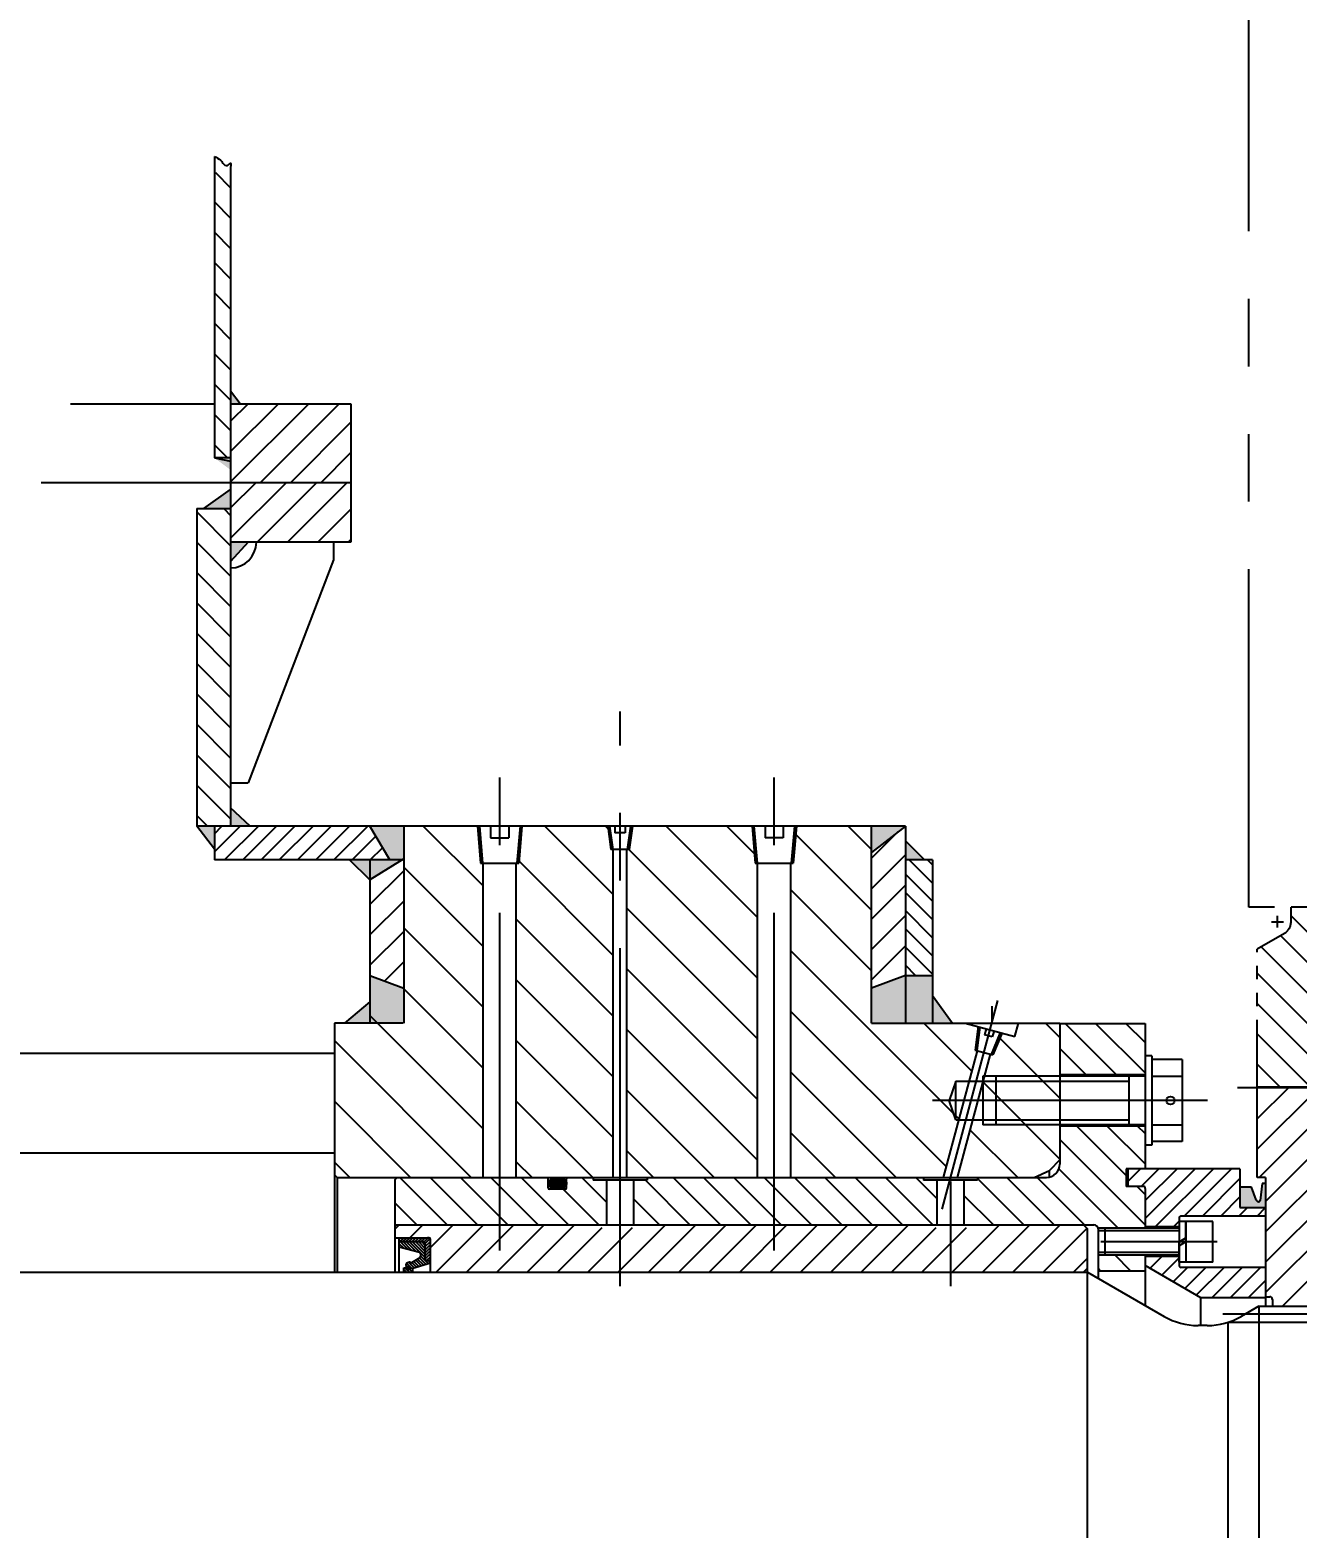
# Model space of a CAD drawing. Header units: millimetres. Extents: x 0 to 8400, y -2453 to 5940.
# Drawn here: x 4372 to 5309, y 3141 to 4249 of the extents above; entities that cross this region are included whole.
import ezdxf

# ---------------------------------------------------------------- set-up
doc = ezdxf.new("R2010")
doc.units = ezdxf.units.MM
doc.header["$LTSCALE"] = 200
for name, pattern in [('F', [0.75, 0.5, -0.25]), ('G', [2, 1.25, -0.25, 0.25, -0.25]), ('K', [2.5, 1.25, -0.25, 0.25, -0.25, 0.25, -0.25])]:
    doc.linetypes.add(name, pattern=pattern)
for name, color, linetype in [('01', 7, 'Continuous'), ('02', 1, 'Continuous'), ('04', 2, 'F'), ('05', 142, 'G'), ('07', 6, 'K'), ('08', 1, 'Continuous')]:
    doc.layers.add(name, color=color, linetype=linetype)
doc.styles.get("Standard").update_dxf_attribs({"font": 'isocp', "width": 0.707, "bigfont": 'intecad.shx'})
doc.dimstyles.new('INTE', dxfattribs={"dimscale": 20, "dimtxt": 3.5, "dimasz": 3, "dimexe": 3, "dimexo": 0, "dimgap": 1, "dimtad": 1, "dimdec": 3, "dimdsep": 46, "dimtxsty": 'Standard', "dimcen": 0, "dimclrd": 1, "dimclre": 1, "dimclrt": 3, "dimaunit": 1, "dimadec": 0, "dimazin": 0, "dimtfac": 1, "dimtdec": 3, "dimtmove": 0, "dimatfit": 0, "dimfxl": 1, "dimarcsym": 0})
pattern_1 = [(45, (-9.328, 264.614), (-11.22532, 11.22532), [])]

# ---------------------------------------------------------------- blocks, each defined once
blk = doc.blocks.new('*D33')
at = {"layer": '08', "color": 1, "lineweight": -2, "transparency": 16777216}
for p, q in [((1091.5, 3154.4), (1091.5, 5588.7)), ((7169.5, 3154.4), (7169.5, 5588.7)), ((7109.5, 5528.7), (1151.5, 5528.7))]:
    blk.add_line(p, q, dxfattribs=at)
at = {"layer": '08', "color": 1, "transparency": 16777216}
for points in [[(1151.5, 5538.7), (1151.5, 5518.7), (1091.5, 5528.7)], [(7109.5, 5538.7), (7109.5, 5518.7), (7169.5, 5528.7)]]:
    blk.add_solid(points, dxfattribs=at)
at = {"layer": 'DEFPOINTS', "color": 0, "transparency": 16777216}
for p in [(1091.5, 5528.7), (1091.5, 3154.4), (7169.5, 3154.4)]:
    blk.add_point(p, dxfattribs=at)
at = {"layer": '08', "color": 3, "transparency": 16777216, "insert": (4130.5, 5583.7), "char_height": 70, "attachment_point": 5}
blk.add_mtext('6078', dxfattribs=at)
blk = doc.blocks.new('ertr')
at = {"layer": '02', "linetype": 'Continuous'}
h = blk.add_hatch(dxfattribs=at)
h.set_pattern_fill('ANSI31', color=1, scale=5, angle=90, style=0)
h.set_pattern_definition([(135, (0, 7.99), (-11.22532, -11.22532), [])])
h.paths.add_polyline_path([(5341.3, 3262.1, -0.388879), (5360.3, 3279.4), (5492.4, 3279.4), (5492.4, 3335.4), (5360.6, 3335.4, -0.414214), (5352.6, 3343.4), (5314.2, 3343.4), (5314.2, 3332.7, -0.267949), (5309.2, 3324), (5289.2, 3312.4), (5289.2, 3210.1), (5336.8, 3210.1)])
h.paths.add_polyline_path([(5624.5, 3279.4, -0.388879), (5643.4, 3262.1), (5648, 3210.1), (5695.6, 3210.1), (5695.6, 3312.4), (5675.6, 3324, -0.267949), (5670.6, 3332.7), (5670.6, 3343.4), (5632.2, 3343.4, -0.414214), (5624.2, 3335.4), (5492.4, 3335.4), (5492.4, 3279.4)])
at = {"layer": '07', "color": 6, "linetype": 'K'}
for p, q in [((5624.2, 3338.9), (5624.2, 3348)), ((5628.7, 3343.4), (5619.6, 3343.4)), ((5336.8, 3210.1), (5336.8, 3214.4)), ((5349.5, 3210.1), (5349.5, 3201.9))]:
    blk.add_line(p, q, dxfattribs=at)
at = {"layer": '07', "color": 6, "linetype": 'K', "ltscale": 0.2}
for p, q in [((5304.2, 3328.3), (5304.2, 3337)), ((5352.6, 3343.4), (5314.2, 3343.4)), ((5314.2, 3332.7), (5314.2, 3343.4)), ((5352.6, 3343.4), (5352.6, 3343.4)), ((5632.2, 3343.4), (5632.2, 3343.4)), ((5632.2, 3343.4), (5670.6, 3343.4)), ((5670.6, 3332.7), (5670.6, 3343.4)), ((5680.6, 3328.3), (5680.6, 3337)), ((5299.8, 3332.7), (5308.5, 3332.7)), ((5360.6, 3335.4), (5624.2, 3335.4)), ((5684.9, 3332.7), (5676.2, 3332.7)), ((5309.2, 3324), (5289.2, 3312.4)), ((5675.6, 3324), (5695.6, 3312.4)), ((5289.2, 3210.1), (5289.2, 3312.4)), ((5695.6, 3210.1), (5695.6, 3312.4)), ((5360.3, 3279.4), (5624.5, 3279.4)), ((5336.8, 3210.1), (5341.3, 3262.1)), ((5648, 3210.1), (5643.4, 3262.1)), ((5344.5, 3215.9), (5341.9, 3215.9)), ((5640.3, 3215.9), (5642.9, 3215.9)), ((5336.8, 3210.1), (5289.2, 3210.1)), ((5349.5, 3210.1), (5349.5, 3210.9)), ((5349.5, 3210.1), (5351.2, 3190.1)), ((5349.5, 3210.1), (5351.2, 3190.1)), ((5635.3, 3210.1), (5633.5, 3190.1)), ((5635.3, 3210.1), (5635.3, 3210.9)), ((5648, 3210.1), (5695.6, 3210.1)), ((5370.2, 3172.7), (5614.6, 3172.7))]:
    blk.add_line(p, q, dxfattribs=at)
for centre, radius, start, end in [((5360.6, 3343.4), 8, 180, 270), ((5624.2, 3343.4), 8, 270, 0), ((5304.2, 3332.7), 10, 300, 0), ((5680.6, 3332.7), 10, 180, 240), ((5360.3, 3260.4), 19, 90, 175), ((5624.5, 3260.4), 19, 5, 90), ((5341.9, 3210.9), 5, 90, 175), ((5344.5, 3210.9), 5, 0, 90), ((5640.3, 3210.9), 5, 90, 180), ((5642.9, 3210.9), 5, 5, 90), ((5370.2, 3191.7), 19, 185, 270), ((5370.2, 3191.7), 19, 185, 270), ((5614.6, 3191.7), 19, 270, 355)]:
    blk.add_arc(centre, radius, start, end, dxfattribs=at)
blk = doc.blocks.new('*U25')
at = {"layer": '01'}
for p, q in [((-15.1, 5), (-15.1, 0)), ((0, 5), (-15.1, 5)), ((-15.1, 0), (0, 0)), ((0, 0), (-2.9, 5)), ((0, 5), (2.9, 0)), ((0, 5), (15.1, 5)), ((15.1, 0), (0, 0)), ((15.1, 5), (15.1, 0))]:
    blk.add_line(p, q, dxfattribs=at)
at = {"layer": '05'}
blk.add_line((0, 7.1), (0, -2.1), dxfattribs=at)

msp = doc.modelspace()

# ---------------------------------------------------------------- hatches: boundary and pattern name
at = {"layer": '01', "linetype": 'Continuous'}
h = msp.add_hatch(color=7, dxfattribs=at)
h.paths.add_polyline_path([(4520.5495, 3981.7492), (4527.6938, 3972.5123), (4520.5495, 3972.5123)])
h.paths.add_polyline_path([(4508.5495, 3932.5123), (4520.5495, 3932.5123), (4520.5495, 3923.5148)])
for points in [[(4520.5495, 3909.0118), (4520.5495, 3895.0123), (4500.7476, 3895.0123)], [(4520.5495, 3870.0123), (4533.5602, 3870.0123), (4520.5495, 3855.8871)], [(4520.5495, 3673.5514), (4534.9487, 3660.0123), (4520.5495, 3660.0123)], [(4495.5495, 3660.0123), (4508.5495, 3660.0123), (4508.5495, 3642.9544)], [(4638.2223, 3635.0123), (4647.1416, 3635.0123), (4648.5495, 3635.8945), (4648.5495, 3660.0123), (4623.5495, 3660.0123)], [(5019.5495, 3660.0123), (4994.5495, 3640.605), (4994.5495, 3660.0123)], [(5033.7406, 3635.0123), (5019.5495, 3635.0123), (5019.5495, 3649.22)], [(4623.5495, 3514.2623), (4648.5495, 3514.2623), (4648.5495, 3540.0123), (4623.5495, 3549.5123)], [(4604.8684, 3514.2623), (4623.5495, 3514.2623), (4623.5495, 3529.9683)]]:
    msp.add_hatch(color=7, dxfattribs=at).paths.add_polyline_path(points)
h = msp.add_hatch(color=7, dxfattribs=at)
h.paths.add_polyline_path([(4623.5495, 3620.2283), (4647.1416, 3635.0123), (4623.5495, 3635.0123)])
h.paths.add_polyline_path([(4623.5495, 3635.0123), (4608.5516, 3635.0123), (4623.5495, 3620.2283)])
h = msp.add_hatch(color=7, dxfattribs=at)
h.paths.add_polyline_path([(5019.5495, 3514.2623), (5039.5495, 3514.2623), (5039.5495, 3549.5123), (5019.5495, 3549.5123)])
h.paths.add_polyline_path([(4994.5495, 3514.2623), (5019.5495, 3514.2623), (5019.5495, 3549.5123), (4994.5495, 3540.0123)])
h.paths.add_polyline_path([(5039.5495, 3514.2623), (5054.5544, 3514.2623), (5039.5495, 3534.751)])
h = msp.add_hatch(color=7, dxfattribs=at)
edge = h.paths.add_edge_path()
edge.add_ellipse((4762.2495, 3395.7123), major_axis=(-6.8, 0), ratio=0.632352941, start_angle=0, end_angle=360)
at = {"layer": '01'}
for points in [[(5275.6891, 3393.0097), (5267.0495, 3393.0097), (5267.0495, 3377.7623), (5286.0495, 3377.7623), (5286.0495, 3395.5316), (5283.4954, 3395.5316), (5281.9176, 3383.0142, -0.439073757), (5280.7175, 3382.1611), (5280.4207, 3382.2242, -0.263455117), (5278.9452, 3383.5307)], [(4650.9068, 3333.3641, 1), (4653.5688, 3333.3641, 1)]]:
    msp.add_hatch(color=256, dxfattribs=at).paths.add_polyline_path(points)
at = {"layer": '02', "linetype": 'Continuous'}
h = msp.add_hatch(dxfattribs=at)
h.set_pattern_fill('LINE', color=1, scale=5, angle=135, style=0)
h.set_pattern_definition([(135, (-3037.576, 667.095), (-11.22532, -11.22532), [])])
h.paths.add_polyline_path([(4520.5495, 4143.5123), (4508.5495, 4143.5123), (4508.5495, 3932.5123), (4520.5495, 3932.5123)])
h = msp.add_hatch(dxfattribs=at)
h.set_pattern_fill('LINE', color=1, scale=5, angle=45, style=0)
h.set_pattern_definition([(45, (-3037.576, 667.095), (-11.22532, 11.22532), [])])
h.paths.add_polyline_path([(4609.5495, 3914.0123), (4609.5495, 3972.5123), (4520.5495, 3972.5123), (4520.5495, 3914.0123)])
h = msp.add_hatch(dxfattribs=at)
h.set_pattern_fill('LINE', color=1, scale=5, angle=45, style=0)
h.set_pattern_definition([(45, (8311.955, -3830.354), (-11.22532, 11.22532), [])])
h.paths.add_polyline_path([(4520.5495, 3914.0123), (4520.5495, 3870.0123), (4609.5495, 3870.0123), (4609.5495, 3914.0123)])
h = msp.add_hatch(dxfattribs=at)
h.set_pattern_fill('LINE', color=1, scale=5, angle=135, style=0)
h.set_pattern_definition([(135, (8311.955, -3830.354), (-11.22532, -11.22532), [])])
h.paths.add_polyline_path([(4495.5495, 3660.0123), (4520.5495, 3660.0123), (4520.5495, 3895.0123), (4495.5495, 3895.0123)])
at = {"layer": '02'}
h = msp.add_hatch(dxfattribs=at)
h.set_pattern_fill('LINE', color=256, scale=3, angle=45, style=0)
h.set_pattern_definition([(45, (8311.955, -3830.354), (-6.735192, 6.735192), [])])
h.paths.add_polyline_path([(4638.2223, 3635.0123), (4623.5495, 3660.0123), (4508.5495, 3660.0123), (4508.5495, 3635.0123)])
h = msp.add_hatch(dxfattribs=at)
h.set_pattern_fill('LINE', color=256, scale=10, angle=135, style=0)
h.set_pattern_definition([(135, (1886.64, -837.623), (-22.45064, -22.45064), [])])
h.paths.add_polyline_path([(4910.2995, 3632.6336), (4908.4585, 3632.6336), (4906.1662, 3660.0123), (4817.6829, 3660.0123), (4815.3905, 3642.6336), (4813.5495, 3642.6336), (4813.5495, 3400.0123), (4910.2995, 3400.0123)])
h.paths.add_polyline_path([(4803.5495, 3642.6336), (4801.7085, 3642.6336), (4799.4162, 3660.0123), (4735.9329, 3660.0123), (4733.6405, 3632.6336), (4731.7995, 3632.6336), (4731.7995, 3400.0123), (4803.5495, 3400.0123)])
h.paths.add_polyline_path([(4707.2995, 3632.6336), (4705.4585, 3632.6336), (4703.1662, 3660.0123), (4648.5495, 3660.0123), (4648.5495, 3584.0123), (4648.5495, 3540.0123), (4623.5495, 3549.5123), (4623.5495, 3514.2623), (4597.2495, 3514.2623), (4597.2495, 3402.0123), (4599.2495, 3400.0123), (4707.2995, 3400.0123)])
h.paths.add_polyline_path([(5072.9043, 3493.8523), (5071.126, 3494.3288), (5073.4097, 3511.7086), (5063.8793, 3514.2623), (4994.5495, 3514.2623), (4994.5495, 3584.0123), (4994.5495, 3660.0123), (4938.9329, 3660.0123), (4936.6405, 3632.6336), (4934.7995, 3632.6336), (4934.7995, 3400.0123), (5047.76, 3400.0123)])
h.paths.add_polyline_path([(5133.8495, 3514.2623), (5103.2198, 3514.2623), (5100.5845, 3504.4272), (5091.054, 3506.9808), (5084.3419, 3490.7877), (5082.5636, 3491.2642), (5058.1127, 3400.0123), (5114.8495, 3400.0123), (5126.092, 3405.2547), (5133.8495, 3413.0123)])
h.paths.add_polyline_path([(5091.054, 3506.9808), (5089.7884, 3507.32), (5082.9287, 3491.1663), (5084.3419, 3490.7877)], flags=16)
h.paths.add_polyline_path([(5074.6754, 3511.3695), (5073.4097, 3511.7086), (5071.126, 3494.3288), (5072.5392, 3493.9502)], flags=17)
h.paths.add_polyline_path([(4907.4765, 3660.0123), (4906.1662, 3660.0123), (4908.4585, 3632.6336), (4909.9215, 3632.6336)], flags=17)
h.paths.add_polyline_path([(4938.9329, 3660.0123), (4937.6226, 3660.0123), (4935.1775, 3632.6336), (4936.6405, 3632.6336)], flags=16)
h.paths.add_polyline_path([(4800.7265, 3660.0123), (4799.4162, 3660.0123), (4801.7085, 3642.6336), (4803.1715, 3642.6336)], flags=17)
h.paths.add_polyline_path([(4817.6829, 3660.0123), (4816.3726, 3660.0123), (4813.9275, 3642.6336), (4815.3905, 3642.6336)])
h.paths.add_polyline_path([(4735.9329, 3660.0123), (4734.6226, 3660.0123), (4732.1775, 3632.6336), (4733.6405, 3632.6336)], flags=16)
h.paths.add_polyline_path([(4704.4765, 3660.0123), (4703.1662, 3660.0123), (4705.4585, 3632.6336), (4706.9215, 3632.6336)], flags=17)
at = {"layer": '02', "linetype": 'Continuous'}
h = msp.add_hatch(dxfattribs=at)
h.set_pattern_fill('LINE', color=1, scale=5, angle=45, style=0)
h.set_pattern_definition([(45, (246.13, -79.498), (-11.22532, 11.22532), [])])
h.paths.add_polyline_path([(5019.5495, 3660.0123), (4994.5495, 3640.605), (4994.5495, 3540.0123), (5019.5495, 3549.5123)])
h.paths.add_polyline_path([(4648.5495, 3635.0123), (4647.1416, 3635.0123), (4623.5495, 3620.2283), (4623.5495, 3549.5123), (4648.5495, 3540.0123)])
at = {"layer": '02'}
h = msp.add_hatch(dxfattribs=at)
h.set_pattern_fill('LINE', color=256, scale=3, angle=135, style=0)
h.set_pattern_definition([(135, (8311.955, -3830.354), (-6.735192, -6.735192), [])])
h.paths.add_polyline_path([(5019.5495, 3635.0123), (5039.5495, 3635.0123), (5039.5495, 3549.5123), (5019.5495, 3549.5123)])
h.paths.add_polyline_path([(5019.5495, 2704.5123), (5039.5495, 2704.5123), (5039.5495, 2619.0123), (5019.5495, 2619.0123)])
at = {"layer": '02', "linetype": 'Continuous'}
h = msp.add_hatch(dxfattribs=at)
h.set_pattern_fill('LINE', color=1, scale=5, angle=135, style=0)
h.set_pattern_definition([(135, (-9.328, 264.614), (-11.22532, -11.22532), [])])
h.paths.add_polyline_path([(5042.9363, 2889.0123), (4818.5495, 2889.0123), (4818.5495, 2856.0123), (4828.5495, 2856.0123), (4828.5495, 2854.0123), (5032.9363, 2854.0123), (5032.9363, 2856.0123), (5042.9363, 2856.0123)])
h.paths.add_polyline_path([(4798.5495, 2889.0123), (4642.2495, 2889.0123), (4642.2495, 2855.5123), (4643.7495, 2854.0123), (4754.4495, 2854.0123), (4755.4495, 2855.0123), (4755.4495, 2861.6123, -0.414213562), (4756.4495, 2862.6123), (4768.0495, 2862.6123, -0.414213562), (4769.0495, 2861.6123), (4769.0495, 2855.0123), (4770.0495, 2854.0123), (4788.5495, 2854.0123), (4788.5495, 2856.0123), (4798.5495, 2856.0123)])
h.paths.add_polyline_path([(5114.8495, 2889.0123), (5062.9363, 2889.0123), (5062.9363, 2856.0123), (5072.9363, 2856.0123), (5072.9363, 2854.0123), (5114.8495, 2854.0123)])
h.paths.add_polyline_path([(5196.8495, 2847.5123), (5182.8495, 2847.5123), (5182.8495, 2860.5123), (5184.0495, 2860.5123), (5195.5495, 2860.5123, 0.414213562), (5197.0495, 2862.0123), (5197.0495, 2891.5123), (5167.0495, 2891.5123), (5162.0076, 2891.5123, -0.365977382), (5159.0495, 2889.0123), (5133.8495, 2889.0123), (5133.8495, 2816.0123), (5196.8495, 2816.0123)])
h.paths.add_polyline_path([(5196.8495, 2778.0123), (5133.8495, 2778.0123), (5133.8495, 2740.0123), (5196.8495, 2740.0123)])
h.paths.add_polyline_path([(5133.8495, 2889.0123), (5126.092, 2889.0123), (5126.092, 2853.7576, -0.349419389), (5133.8495, 2844.0123)])
h.paths.add_polyline_path([(5126.092, 2889.0123), (5114.8495, 2889.0123), (5114.8495, 2854.0123), (5123.8495, 2854.0123, -0.056601935), (5126.092, 2853.7576)])
h.paths.add_polyline_path([(5114.8495, 3400.0123), (5072.9363, 3400.0123), (5072.9363, 3398.0123), (5062.9363, 3398.0123), (5062.9363, 3365.0123), (5114.8495, 3365.0123)])
h.paths.add_polyline_path([(5197.0495, 3392.0123, 0.414213562), (5195.5495, 3393.5123), (5184.0495, 3393.5123), (5182.8495, 3393.5123), (5182.8495, 3406.5123), (5196.8495, 3406.5123), (5196.8495, 3438.0123), (5133.8495, 3438.0123), (5133.8495, 3410.0123), (5133.8495, 3365.0123), (5159.0495, 3365.0123, -0.365977382), (5162.0076, 3362.5123), (5167.0495, 3362.5123), (5197.0495, 3362.5123)])
h.paths.add_polyline_path([(5196.8495, 3514.0123), (5133.8495, 3514.0123), (5133.8495, 3476.0123), (5196.8495, 3476.0123), (5196.8495, 3490.0123)])
h.paths.add_polyline_path([(5042.9363, 3398.0123), (5032.9363, 3398.0123), (5032.9363, 3400.0123), (4922.5495, 3400.0123), (4922.5495, 3365.0123), (5042.9363, 3365.0123)])
h.paths.add_polyline_path([(4922.5495, 3400.0123), (4828.5495, 3400.0123), (4828.5495, 3398.0123), (4818.5495, 3398.0123), (4818.5495, 3365.0123), (4922.5495, 3365.0123)])
h.paths.add_polyline_path([(4798.5495, 3398.0123), (4788.5495, 3398.0123), (4788.5495, 3400.0123), (4770.0495, 3400.0123), (4769.0495, 3399.0123), (4769.0495, 3392.4123, -0.414213562), (4768.0495, 3391.4123), (4756.4495, 3391.4123, -0.414213562), (4755.4495, 3392.4123), (4755.4495, 3399.0123), (4754.4495, 3400.0123), (4719.5495, 3400.0123), (4719.5495, 3365.0123), (4798.5495, 3365.0123)])
h.paths.add_polyline_path([(4719.5495, 3400.0123), (4643.7495, 3400.0123), (4642.2495, 3398.5123), (4642.2495, 3365.0123), (4719.5495, 3365.0123)])
h.paths.add_polyline_path([(5133.8495, 3410.0123, -0.349419389), (5126.092, 3400.267), (5126.092, 3365.0123), (5133.8495, 3365.0123)])
h.paths.add_polyline_path([(5126.092, 3400.267, -0.056601935), (5123.8495, 3400.0123), (5114.8495, 3400.0123), (5114.8495, 3365.0123), (5126.092, 3365.0123)])
h.paths.add_polyline_path([(5197.0495, 3342.5123), (5167.0495, 3342.5123), (5162.0495, 3342.5123), (5162.0495, 3331.0123), (5197.0495, 3331.0123)])
h.paths.add_polyline_path([(5197.0495, 2923.0123), (5162.0495, 2923.0123), (5162.0495, 2911.5123), (5167.0495, 2911.5123), (5197.0495, 2911.5123)])
h = msp.add_hatch(dxfattribs=at)
h.set_pattern_fill('LINE', color=1, scale=5, angle=45, style=0)
h.set_pattern_definition(pattern_1)
h.paths.add_polyline_path([(5483.0495, 3304.8123), (5483.0495, 3397.4123), (5350.928, 3397.4123, -0.388878732), (5332.0003, 3414.7563), (5327.4548, 3466.7123), (5279.8495, 3466.7123), (5279.8495, 3400.0123), (5286.0495, 3400.0123), (5286.0495, 3309.8123), (5289.0495, 3309.8123, -0.414213562), (5291.0495, 3307.8123), (5291.0495, 3304.8123)])
h.paths.add_polyline_path([(5635.0495, 3304.8123), (5635.0495, 3307.8123, -0.414213562), (5637.0495, 3309.8123), (5650.0495, 3309.8123), (5650.0495, 3315.5123), (5680.0495, 3315.5123), (5680.0495, 3400.0123), (5686.2495, 3400.0123), (5686.2495, 3466.7123), (5638.6443, 3466.7123), (5634.0987, 3414.7563, -0.388878732), (5615.171, 3397.4123), (5483.0495, 3397.4123), (5483.0495, 3328.3201), (5483.0495, 3304.8123)])
h.paths.add_polyline_path([(5483.0495, 2949.2123), (5483.0495, 2856.6123), (5615.171, 2856.6123, -0.388878732), (5634.0987, 2839.2682), (5638.6495, 2787.2523), (5665.2977, 2787.2523), (5680.4111, 2854.0123), (5680.0495, 2854.0123), (5680.0495, 2938.5123), (5650.0495, 2938.5123), (5650.0495, 2944.2123), (5637.0495, 2944.2123, -0.414213562), (5635.0495, 2946.2123), (5635.0495, 2949.2123)])
h.paths.add_polyline_path([(5291.0495, 2949.2123), (5291.0495, 2946.2123, -0.414213562), (5289.0495, 2944.2123), (5286.0495, 2944.2123), (5286.0495, 2854.0123), (5281.0495, 2854.0123), (5281.0495, 2787.2523), (5327.4495, 2787.2523), (5332.0003, 2839.2682, -0.388878732), (5350.928, 2856.6123), (5483.0495, 2856.6123), (5483.0495, 2949.2123)])
at = {"layer": '02'}
h = msp.add_hatch(dxfattribs=at)
h.set_pattern_fill('LINE', color=256, scale=3, angle=45, style=0)
h.set_pattern_definition([(45, (-9.328, 264.614), (-6.735192, 6.735192), [])])
h.paths.add_polyline_path([(5267.0495, 3406.5123), (5184.0495, 3406.5123), (5184.0495, 3393.5123), (5195.5495, 3393.5123, -0.414213562), (5197.0495, 3392.0123), (5197.0495, 3363.5123), (5222.0495, 3363.5123), (5222.0495, 3367.6123), (5222.0495, 3370.0123, -0.414213561), (5223.5495, 3371.5123), (5286.0495, 3371.5123), (5286.0495, 3377.7623), (5267.0495, 3377.7623)])
h.paths.add_polyline_path([(5286.0495, 3333.5123), (5223.5495, 3333.5123, -0.414213562), (5222.0495, 3335.0123), (5222.0495, 3341.5123), (5197.0495, 3341.5123), (5197.0495, 3335.0123), (5238.0495, 3311.0123), (5286.0495, 3311.0123)])
at = {"layer": '02', "linetype": 'Continuous'}
h = msp.add_hatch(dxfattribs=at)
h.set_pattern_fill('LINE', color=1, scale=5, angle=45, style=0)
h.set_pattern_definition(pattern_1)
h.paths.add_polyline_path([(5052.9363, 3330.0123), (5052.9363, 3363.0123), (5032.9363, 3363.0123), (5032.9363, 3365.0123), (4828.5495, 3365.0123), (4828.5495, 3363.0123), (4808.5495, 3363.0123), (4808.5495, 3330.0123)])
h.paths.add_polyline_path([(5072.9363, 3363.0123), (5052.9363, 3363.0123), (5052.9363, 3330.0123), (5114.8495, 3330.0123), (5114.8495, 3365.0123), (5072.9363, 3365.0123)])
h.paths.add_polyline_path([(5126.092, 3365.0123), (5114.8495, 3365.0123), (5114.8495, 3330.0123), (5126.092, 3330.0123)])
h.paths.add_polyline_path([(5133.8495, 3365.0123), (5126.092, 3365.0123), (5126.092, 3330.0123), (5133.8495, 3330.0123)])
h.paths.add_polyline_path([(5133.8495, 3330.0123), (5151.2495, 3330.0123), (5154.2495, 3333.0123), (5154.2495, 3362.0123), (5151.2495, 3365.0123), (5133.8495, 3365.0123)])
h.paths.add_polyline_path([(4808.5495, 3330.0123), (4808.5495, 3363.0123), (4788.5495, 3363.0123), (4788.5495, 3365.0123), (4645.2495, 3365.0123), (4642.2495, 3362.0123), (4642.2495, 3355.5123), (4667.2495, 3355.5123, -0.414213562), (4668.2495, 3354.5123), (4668.2495, 3330.0123)])
h.paths.add_polyline_path([(4788.5495, 2889.0123), (4788.5495, 2891.0123), (4808.5495, 2891.0123), (4808.5495, 2924.0123), (4668.2495, 2924.0123), (4668.2495, 2899.5123, -0.414213562), (4667.2495, 2898.5123), (4642.2495, 2898.5123), (4642.2495, 2892.0123), (4645.2495, 2889.0123)])
h.paths.add_polyline_path([(5032.9363, 2889.0123), (5032.9363, 2891.0123), (5052.9363, 2891.0123), (5052.9363, 2924.0123), (4808.5495, 2924.0123), (4808.5495, 2891.0123), (4828.5495, 2891.0123), (4828.5495, 2889.0123)])
h.paths.add_polyline_path([(5114.8495, 2889.0123), (5114.8495, 2924.0123), (5052.9363, 2924.0123), (5052.9363, 2891.0123), (5072.9363, 2891.0123), (5072.9363, 2889.0123)])
h.paths.add_polyline_path([(5154.2495, 2921.0123), (5151.2495, 2924.0123), (5133.8495, 2924.0123), (5133.8495, 2889.0123), (5151.2495, 2889.0123), (5154.2495, 2892.0123)])
h.paths.add_polyline_path([(5133.8495, 2924.0123), (5126.092, 2924.0123), (5126.092, 2889.0123), (5133.8495, 2889.0123)])
h.paths.add_polyline_path([(5114.8495, 2889.0123), (5126.092, 2889.0123), (5126.092, 2924.0123), (5114.8495, 2924.0123)])
h = msp.add_hatch(dxfattribs=at)
h.set_pattern_fill('LINE', color=1, scale=0.5, angle=45, style=0)
h.set_pattern_definition([(45, (-9.3281, 264.6141), (-1.122532, 1.122532), [])])
h.paths.add_polyline_path([(4664.2112, 3351.5902), (4664.2112, 3339.5559, 0.414213562), (4665.2112, 3338.5559), (4668.2495, 3338.5559), (4668.2495, 3353.5123, 0.414213562), (4666.2495, 3355.5123), (4645.2495, 3355.5123), (4645.2495, 3353.5902, 0.414213562), (4646.2495, 3352.5902), (4663.2112, 3352.5902, -0.414213562)])
h = msp.add_hatch(dxfattribs=at)
h.set_pattern_fill('LINE', color=1, scale=0.5, angle=135, style=0)
h.set_pattern_definition([(135, (-9.3281, 264.6141), (-1.122532, -1.122532), [])])
h.paths.add_polyline_path([(4668.2495, 3338.5559), (4665.2112, 3338.5559, -0.414213562), (4664.2112, 3339.5559), (4664.2112, 3351.5902, 0.414213562), (4663.2112, 3352.5902), (4646.2495, 3352.5902, -0.414213562), (4645.2495, 3353.5902), (4645.2495, 3348.7745), (4660.1124, 3344.8753, -0.34091537), (4660.8586, 3343.9081), (4660.8586, 3341.4873, -0.260798361), (4660.3816, 3340.635), (4654.4151, 3336.9741, -0.271071401), (4653.9102, 3336.9636), (4653.2351, 3337.3399, 0.221735046), (4652.8135, 3337.3703), (4650.7065, 3336.5668, 0.311113521), (4650.0628, 3335.6324), (4650.0628, 3335.5436, 0.206939855), (4650.3778, 3334.815), (4650.3871, 3334.8063, -0.289561382), (4650.6541, 3333.7716), (4650.5916, 3333.3021), (4648.5897, 3333.3021), (4648.5897, 3332.7467), (4648.5897, 3330.0123), (4655.125, 3330.0123), (4655.125, 3332.4293, -0.29061118), (4655.4123, 3332.8818), (4668.2495, 3337.0189)])

# ---------------------------------------------------------------- linework, layer by layer
msp.add_line((5327.4495, 3466.7723), (5279.8495, 3466.7723))
at = {"layer": '01', "color": 7, "linetype": 'Continuous'}
for p, q in [((4508.5495, 4155.5123), (4508.5495, 3932.5123)), ((4520.5495, 4143.5123), (4520.5495, 3660.0123)), ((4527.6938, 3972.5123), (4520.5495, 3981.7492)), ((4402.0391, 3972.5123), (4508.5495, 3972.5123)), ((4520.5495, 3972.5123), (4609.5495, 3972.5123)), ((4609.5495, 3972.5123), (4609.5495, 3870.0123)), ((4508.5495, 3932.5123), (4520.5495, 3930.0148)), ((4520.5495, 3932.5123), (4508.5495, 3932.5123)), ((4609.5495, 3914.0123), (4380.3737, 3914.0123)), ((4500.7476, 3895.0123), (4520.5495, 3909.0118)), ((4495.5495, 3895.0123), (4495.5495, 3660.0123)), ((4495.5495, 3895.0123), (4520.5495, 3895.0123)), ((4609.5495, 3870.0123), (4520.5495, 3870.0123)), ((4533.5602, 3870.0123), (4520.5495, 3855.8871)), ((4596.5495, 3870.0123), (4596.5495, 3857.0123)), ((4596.5495, 3857.0123), (4533.5495, 3692.0123)), ((4520.5495, 3692.0123), (4533.5495, 3692.0123)), ((4534.9487, 3660.0123), (4520.5495, 3673.5514)), ((5019.5495, 3660.0123), (4495.5495, 3660.0123)), ((4508.5495, 3642.9544), (4495.5495, 3660.0123)), ((4508.5495, 3660.0123), (4508.5495, 3635.0123)), ((4638.2223, 3635.0123), (4623.5495, 3660.0123)), ((4648.5495, 3660.0123), (4648.5495, 3514.2623)), ((4703.1662, 3660.0123), (4705.4585, 3632.6336)), ((4735.9329, 3660.0123), (4733.6405, 3632.6336)), ((4799.4162, 3660.0123), (4801.7085, 3642.6336)), ((4817.6829, 3660.0123), (4815.3905, 3642.6336)), ((4906.1662, 3660.0123), (4908.4585, 3632.6336)), ((4938.9329, 3660.0123), (4936.6405, 3632.6336)), ((4994.5495, 3514.2623), (4994.5495, 3660.0123)), ((5019.5495, 3660.0123), (4994.5495, 3640.605)), ((5019.5495, 3660.0123), (5019.5495, 3514.2623)), ((5033.7406, 3635.0123), (5019.5495, 3649.22)), ((4648.5495, 3635.8945), (4623.5495, 3620.2283)), ((4815.3905, 3642.6336), (4801.7085, 3642.6336)), ((4803.5495, 3400.0123), (4803.5495, 3642.6336)), ((4813.5495, 3400.0123), (4813.5495, 3642.6336)), ((4648.5495, 3635.0123), (4508.5495, 3635.0123)), ((4623.5495, 3620.2283), (4608.5516, 3635.0123)), ((4623.5495, 3635.0123), (4623.5495, 3514.2623)), ((4705.4585, 3632.6336), (4733.6405, 3632.6336)), ((4707.2995, 3400.0123), (4707.2995, 3632.6336)), ((4731.7995, 3400.0123), (4731.7995, 3632.6336)), ((4908.4585, 3632.6336), (4936.6405, 3632.6336)), ((4910.2995, 3400.0123), (4910.2995, 3632.6336)), ((4934.7995, 3400.0123), (4934.7995, 3632.6336)), ((5039.5495, 3635.0123), (5019.5495, 3635.0123)), ((5039.5495, 3635.0123), (5039.5495, 3514.2623)), ((4623.5495, 3549.5123), (4648.5495, 3540.0123)), ((5019.5495, 3549.5123), (4994.5495, 3540.0123)), ((5019.5495, 3549.5123), (5039.5495, 3549.5123)), ((4623.5495, 3529.9683), (4604.8684, 3514.2623)), ((5039.5495, 3534.751), (5054.5544, 3514.2623)), ((4597.2495, 3514.2623), (4597.2495, 3330.0123)), ((4648.0495, 3514.2623), (4597.2495, 3514.2623)), ((4994.5495, 3514.2623), (5133.8495, 3514.2623)), ((5063.8793, 3514.2623), (5100.5845, 3504.4272)), ((5100.5845, 3504.4272), (5103.2198, 3514.2623)), ((5133.8495, 3514.2623), (5133.8495, 3475.0123)), ((5073.4097, 3511.7086), (5071.126, 3494.3288)), ((5091.054, 3506.9808), (5084.3419, 3490.7877)), ((4302.2495, 3492.0356), (4597.2495, 3492.0356)), ((5047.76, 3400.0123), (5072.9043, 3493.8523)), ((5058.1127, 3400.0123), (5082.5636, 3491.2642)), ((5071.126, 3494.3288), (5084.3419, 3490.7877)), ((5279.8495, 3400.0123), (5279.8495, 3474.7023)), ((5133.8495, 3439.0123), (5133.8495, 3410.0123)), ((4302.2495, 3418.3986), (4597.2495, 3418.3986)), ((5114.8495, 3400.0123), (5126.092, 3405.2547)), ((5133.8495, 3413.0123), (5126.092, 3405.2547)), ((5126.092, 3400.267), (5126.092, 3405.2547)), ((5267.0495, 3406.5123), (5267.0495, 3377.7623)), ((4597.2495, 3402.0123), (4599.2495, 3400.0123)), ((4599.2495, 3400.0123), (5123.8495, 3400.0123)), ((4599.2495, 3400.0123), (4599.2495, 3330.0123)), ((4642.2495, 3330.0123), (4642.2495, 3398.5123)), ((4754.4495, 3400.0123), (4755.4495, 3399.0123)), ((4755.4495, 3392.4123), (4755.4495, 3399.0123)), ((4770.0495, 3400.0123), (4769.0495, 3399.0123)), ((4769.0495, 3392.4123), (4769.0495, 3399.0123)), ((4788.5495, 3400.0123), (4788.5495, 3398.0123)), ((4828.5495, 3398.0123), (4788.5495, 3398.0123)), ((4798.5495, 3398.0123), (4798.5495, 3365.0123)), ((4818.5495, 3398.0123), (4818.5495, 3365.0123)), ((4828.5495, 3400.0123), (4828.5495, 3398.0123)), ((5032.9363, 3400.0123), (5032.9363, 3398.0123)), ((5072.9363, 3398.0123), (5032.9363, 3398.0123)), ((5042.9363, 3398.0123), (5042.9363, 3365.0123)), ((5062.9363, 3398.0123), (5062.9363, 3365.0123)), ((5072.9363, 3400.0123), (5072.9363, 3398.0123)), ((5286.0495, 3400.0123), (5279.8495, 3400.0123)), ((5286.0495, 3400.0123), (5286.0495, 3304.8123)), ((4768.0495, 3391.4123), (4756.4495, 3391.4123)), ((5222.0495, 3370.0123), (5222.0495, 3335.0123)), ((5286.0495, 3371.5123), (5223.5495, 3371.5123)), ((4642.2495, 3365.0123), (5159.0495, 3365.0123)), ((4642.2495, 3362.0123), (4645.2495, 3365.0123)), ((5222.0495, 3363.5123), (5197.0495, 3363.5123)), ((4642.2495, 3355.5123), (4667.2495, 3355.5123)), ((4645.2495, 3330.0123), (4645.2495, 3355.5123)), ((4668.2495, 3330.0123), (4668.2495, 3354.5123)), ((5222.0495, 3341.5123), (5197.0495, 3341.5123)), ((4363.8751, 3330.0123), (5154.2495, 3330.0123)), ((5286.0495, 3333.5123), (5223.5495, 3333.5123)), ((5281.0495, 3304.8123), (5281.0495, 2949.2123)), ((5281.0495, 3304.8123), (5635.0495, 3304.8123)), ((5286.0495, 3311.8123), (5289.0495, 3311.8123)), ((5291.0495, 3309.8123), (5291.0495, 3304.8123)), ((5242.8837, 3290.5123), (5236.063, 3290.5123))]:
    msp.add_line(p, q, dxfattribs=at)
at = {"layer": '01'}
for p, q in [((5133.8495, 3514.0123), (5196.8495, 3514.0123)), ((5196.8495, 3514.0123), (5196.8495, 3406.5123)), ((5201.8495, 3490.0123), (5196.8495, 3490.0123)), ((5201.8495, 3490.0123), (5201.8495, 3424.0123)), ((5224.3495, 3487.4073), (5201.8495, 3487.4073)), ((5224.3495, 3487.4073), (5224.3495, 3426.6173)), ((5196.8495, 3476.0123), (5133.8495, 3476.0123)), ((5196.8495, 3475.0123), (5133.8495, 3475.0123)), ((5184.8495, 3475.0123), (5184.8495, 3439.0123)), ((5201.8495, 3475.0123), (5224.3495, 3475.0123)), ((5196.8495, 3439.0123), (5133.8495, 3439.0123)), ((5196.8495, 3438.0123), (5133.8495, 3438.0123)), ((5201.8495, 3439.0123), (5224.3495, 3439.0123)), ((5224.3495, 3426.6173), (5201.8495, 3426.6173)), ((5201.8495, 3424.0123), (5196.8495, 3424.0123)), ((5267.0495, 3406.5123), (5182.8495, 3406.5123)), ((5182.8495, 3406.5123), (5182.8495, 3393.5123)), ((5184.0495, 3406.5123), (5184.0495, 3393.5123)), ((4642.2495, 3398.5123), (4643.7495, 3400.0123)), ((5195.5495, 3393.5123), (5182.8495, 3393.5123)), ((5197.0495, 3392.0123), (5197.0495, 3362.5123)), ((5275.6891, 3393.0097), (5267.0495, 3393.0097)), ((5278.9452, 3383.5307), (5275.6891, 3393.0097)), ((5283.4954, 3395.5316), (5281.9176, 3383.0142)), ((5286.0495, 3395.5316), (5283.4954, 3395.5316)), ((5286.0495, 3395.5316), (5286.0495, 3382.3023)), ((5280.7175, 3382.1611), (5280.4207, 3382.2242)), ((5267.0495, 3377.7623), (5286.0495, 3377.7623)), ((5151.2495, 3365.0123), (5154.2495, 3362.0123)), ((5154.2495, 2892.0123), (5154.2495, 3362.0123)), ((5162.0495, 3362.0123), (5162.0495, 3325.509)), ((5167.0495, 3360.5123), (5162.0495, 3360.5123)), ((5222.0495, 3362.5123), (5167.0495, 3362.5123)), ((5167.0495, 3362.5123), (5167.0495, 3342.5123)), ((5227.0495, 3367.5123), (5227.0495, 3337.5123)), ((5247.0495, 3367.5123), (5227.0495, 3367.5123)), ((5247.0495, 3337.5123), (5247.0495, 3367.5123)), ((4645.2495, 3348.7745), (4660.1124, 3344.8753)), ((4646.2495, 3352.5902), (4663.2112, 3352.5902)), ((4664.2112, 3351.5902), (4664.2112, 3339.5559)), ((4652.8135, 3337.3703), (4650.7065, 3336.5668)), ((4653.9102, 3336.9636), (4653.2351, 3337.3399)), ((4660.3816, 3340.635), (4654.4151, 3336.9741)), ((4655.4123, 3332.8818), (4668.2495, 3337.0189)), ((4660.8586, 3343.9081), (4660.8586, 3341.4873)), ((4665.2112, 3338.5559), (4668.2495, 3338.5559)), ((5167.0495, 3344.5123), (5162.0495, 3344.5123)), ((5222.0495, 3342.5123), (5167.0495, 3342.5123)), ((5197.0495, 3342.5123), (5197.0495, 3305.3017)), ((5247.0495, 3337.5123), (5227.0495, 3337.5123)), ((4648.5897, 3330.0123), (4648.5897, 3333.3021)), ((4648.5897, 3333.3021), (4650.5916, 3333.3021)), ((4650.0628, 3335.6324), (4650.0628, 3335.5436)), ((4650.3778, 3334.815), (4650.3871, 3334.8063)), ((4650.5916, 3333.3021), (4650.6541, 3333.7716)), ((4655.125, 3332.4293), (4655.125, 3330.0123)), ((5151.2495, 3330.0123), (5154.2495, 3333.0123)), ((5154.2495, 3330.0123), (5211.063, 3297.211)), ((5162.0495, 3331.0123), (5197.0495, 3331.0123)), ((5238.0495, 3311.0123), (5197.0495, 3335.0123)), ((5286.0495, 3311.0123), (5238.0495, 3311.0123)), ((5238.0495, 3290.5123), (5238.0495, 3311.0123)), ((5281.0495, 3304.8123), (5267.8837, 3297.211)), ((5258.1886, 3292.9123), (5258.1886, 2961.1123))]:
    msp.add_line(p, q, dxfattribs=at)
at = {"layer": '01', "color": 7, "linetype": 'Continuous'}
msp.add_circle((5215.6583, 3457.0123), 3, dxfattribs=at)
at = {"layer": '01'}
msp.add_circle((4652.2378, 3333.3641), 1.331, dxfattribs=at)
at = {"layer": '01', "color": 7, "linetype": 'Continuous'}
for centre, radius, start, end in [((4520.5495, 3870.0123), 19, 270, 0), ((5123.8495, 3410.0123), 10, 270, 0), ((4756.4495, 3392.4123), 1, 180, 270), ((4768.0495, 3392.4123), 1, 270, 0), ((5223.5495, 3370.0123), 1.5, 90, 180), ((4666.2495, 3353.5123), 2, 0, 90), ((4667.2495, 3354.5123), 1, 0, 90), ((4667.2495, 3354.5123), 1, 0, 90), ((4667.2495, 3354.5123), 1, 0, 90), ((4667.2495, 3354.5123), 1, 0, 90), ((4667.2495, 3354.5123), 1, 0, 90), ((5223.5495, 3335.0123), 1.5, 180, 270), ((5289.0495, 3309.8123), 2, 0, 90)]:
    msp.add_arc(centre, radius, start, end, dxfattribs=at)
at = {"layer": '01'}
for centre, radius, start, end in [((5195.5495, 3392.0123), 1.5, 0, 90), ((5280.8367, 3384.1805), 2, 198.9579156, 257.9958687), ((5280.9255, 3383.1392), 1, 257.9958687, 352.8159381), ((5159.0495, 3362.0123), 3, 0, 90), ((4646.2495, 3353.5902), 1, 180, 270), ((4663.2112, 3351.5902), 1, 0, 90), ((4651.0628, 3335.6324), 1, 110.873503, 180), ((4652.9917, 3336.9031), 0.5, 60.8646815, 110.873503), ((4654.1536, 3337.4003), 0.5, 240.8646815, 301.5317832), ((4659.8586, 3343.9081), 1, 0, 75.3001293), ((4659.8586, 3341.4873), 1, 301.5317832, 0), ((4665.2112, 3339.5559), 1, 180, 270), ((4651.0628, 3335.5436), 1, 180, 226.7669936), ((4649.7021, 3334.0778), 1, 342.171094, 46.7669936), ((4655.625, 3332.4293), 0.5, 115.1821791, 180), ((5236.063, 3340.5123), 50, 240, 270), ((5242.8837, 3340.5123), 50, 270, 300)]:
    msp.add_arc(centre, radius, start, end, dxfattribs=at)
at = {"layer": '01', "color": 7, "linetype": 'Continuous'}
msp.add_ellipse((4762.2495, 3395.7123), major_axis=(-6.8, 0), ratio=0.632352941, dxfattribs=at)
at = {"layer": '02'}
for p, q in [((5133.8495, 3471.4123), (5184.8495, 3471.4123)), ((5133.8495, 3442.6123), (5184.8495, 3442.6123)), ((5222.0495, 3360.5123), (5167.0495, 3360.5123)), ((5222.0495, 3344.5123), (5167.0495, 3344.5123))]:
    msp.add_line(p, q, dxfattribs=at)
at = {"layer": '02', "color": 1, "linetype": 'Continuous'}
for p, q in [((5167.0495, 3362.5123), (5162.0076, 3362.5123)), ((5167.0495, 3342.5123), (5162.0495, 3342.5123))]:
    msp.add_line(p, q, dxfattribs=at)
at = {"layer": '02'}
msp.add_spline([(4508.5495, 4155.5123), (4513.0102, 4152.6863), (4514.8353, 4150.5655), (4518.1035, 4148.7839), (4520.5228, 4150.3958), (4520.4803, 4147.5538), (4520.5495, 4143.5123)], degree=3, dxfattribs=at)
at = {"layer": '04', "color": 2, "linetype": 'F'}
for p, q in [((5056.8495, 3471.4123), (5051.9087, 3457.0123)), ((5056.8495, 3471.4123), (5133.8495, 3471.4123)), ((5056.8495, 3442.6123), (5056.8495, 3471.4123)), ((5133.8495, 3475.0123), (5076.8495, 3475.0123)), ((5076.8495, 3475.0123), (5076.8495, 3439.0123)), ((5086.8495, 3439.0123), (5086.8495, 3475.0123)), ((5133.8495, 3475.0123), (5133.8495, 3439.0123)), ((5056.8495, 3442.6123), (5051.9087, 3457.0123)), ((5056.8495, 3442.6123), (5133.8495, 3442.6123)), ((5133.8495, 3439.0123), (5076.8495, 3439.0123)), ((5258.1886, 3292.9123), (5638.5503, 3292.9123))]:
    msp.add_line(p, q, dxfattribs=at)
at = {"layer": '05', "color": 142, "linetype": 'G'}
for p, q in [((4719.5495, 3345.9496), (4719.5495, 3744.7955)), ((4808.5495, 3319.7477), (4808.5495, 3744.7955)), ((4922.5495, 3345.9496), (4922.5495, 3744.7955)), ((5046.6887, 3376.6959), (5088.0188, 3530.9419)), ((5052.9363, 3397.0123), (5052.9363, 3319.7477))]:
    msp.add_line(p, q, dxfattribs=at)
at = {"layer": '05'}
for p, q in [((5265.1014, 3466.7123), (5720.555, 3466.7123)), ((5243.1011, 3457.0123), (5039.7178, 3457.0123)), ((5250.202, 3352.5123), (5164.1073, 3352.5123)), ((5254.4029, 3299.2425), (5642.6861, 3299.2425))]:
    msp.add_line(p, q, dxfattribs=at)
at = {"layer": '07'}
for p, q in [((5273.5495, 3600.0723), (5273.5495, 4616.0723)), ((5692.5495, 3600.0723), (5273.5495, 3600.0723))]:
    msp.add_line(p, q, dxfattribs=at)
at = {"layer": '07', "color": 6, "linetype": 'K'}
for p, q in [((4704.4765, 3660.0123), (4706.9215, 3632.6336)), ((4712.8032, 3660.0123), (4712.8032, 3651.4509)), ((4726.2958, 3660.0123), (4726.2958, 3651.4509)), ((4734.6226, 3660.0123), (4732.1775, 3632.6336)), ((4800.7265, 3660.0123), (4803.1715, 3642.6336)), ((4804.7439, 3660.0123), (4804.7439, 3654.9286)), ((4812.3552, 3660.0123), (4812.3552, 3654.9286)), ((4816.3726, 3660.0123), (4813.9275, 3642.6336)), ((4907.4765, 3660.0123), (4909.9215, 3632.6336)), ((4915.8032, 3660.0123), (4915.8032, 3651.4509)), ((4929.2958, 3660.0123), (4929.2958, 3651.4509)), ((4937.6226, 3660.0123), (4935.1775, 3632.6336)), ((4712.8032, 3651.4509), (4726.2958, 3651.4509)), ((4812.3552, 3654.9286), (4804.7439, 3654.9286)), ((4929.2958, 3651.4509), (4915.8032, 3651.4509)), ((5083.5495, 3526.8549), (5083.5495, 3514.2623)), ((5074.6754, 3511.3695), (5072.5392, 3493.9502)), ((5079.3026, 3510.1296), (5078.213, 3505.7015)), ((5083.8907, 3504.1801), (5078.213, 3505.7015)), ((5089.7884, 3507.32), (5082.9287, 3491.1663)), ((5085.1611, 3508.5598), (5083.8907, 3504.1801))]:
    msp.add_line(p, q, dxfattribs=at)

# ---------------------------------------------------------------- block references
at = {"layer": '01', "rotation": 270}
msp.add_blockref('*U25', (5222.0495, 3352.5123), dxfattribs=at)
at = {"layer": '05'}
msp.add_blockref('ertr', (-9.3281, 256.6241), dxfattribs=at)

# ---------------------------------------------------------------- dimensions: what is measured, and where the dimension line sits
at = {"layer": '08'}
dim = msp.add_linear_dim(base=(1091.5495, 5528.6555), p1=(7169.5495, 3154.4073), p2=(1091.5495, 3154.4073), dimstyle='INTE', dxfattribs=at)
dim.commit()
dim.dimension.update_dxf_attribs({"geometry": '*D33', "text_midpoint": (4130.5495, 5583.6555)})

doc.saveas('drawing.dxf')
